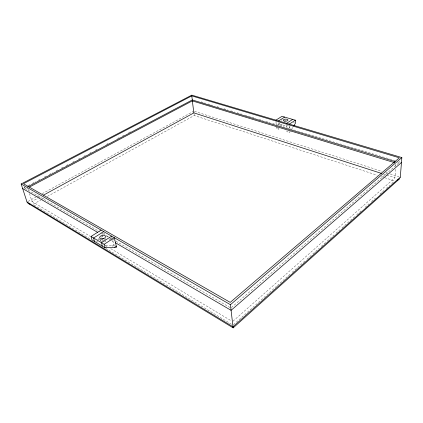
<?xml version="1.0" encoding="UTF-8"?>
<svg xmlns="http://www.w3.org/2000/svg" width="423" height="423" viewBox="0 0 423 423"><rect width="100%" height="100%" fill="white"/><g stroke="black" fill="none" stroke-linecap="round" stroke-linejoin="round"><path stroke-width="0.32" stroke-dasharray="2.12 1.59" d="M233.052 321.147L394.918 177.75L395.568 168.846M395.754 166.302L395.944 163.754M231.381 307.579L398.995 162.802L399.09 161.56M288.941 128.449L290.331 126.244M286.894 130.77L286.926 131.659L289.623 132.484L290.273 131.447M291.643 129.269L293.028 127.053M280.962 126.033L282.342 123.849M278.916 128.322L278.926 129.242L276.309 128.439L276.97 127.392M278.339 125.24L279.719 123.067M281.443 120.349L282.13 119.265M233.464 324.7L276.848 286.011M277.345 285.573L290.162 274.141M292.134 272.386L304.951 260.954M306.924 259.199L312.348 254.36M312.84 253.922L319.249 248.206M321.221 246.445L326.646 241.612M327.138 241.173L334.043 235.019M336.015 233.258L339.96 229.742M341.932 227.981L349.816 220.949M350.313 220.51L354.749 216.555M356.721 214.794L362.146 209.956M365.102 207.323L369.046 203.801M371.51 201.607L375.455 198.091M379.891 194.131L383.835 190.614M386.299 188.415L389.752 185.337M391.724 183.582L393.697 181.821M288.364 125.24L286.715 126.308L278.704 123.897L279.804 123.193M97.665 239.36L98.728 238.683M100.848 237.335L102.435 236.32M41.581 199.603L32.909 204.378L91.119 239.513M42.163 199.281L43.897 198.329M47.365 196.415L194.231 115.511L377.142 175.217M29.436 193.496L31.974 201.443L37.753 198.281M38.334 197.964L40.645 196.7M28.018 201.406L35.849 197.144M36.426 196.832L39.323 195.257M42.215 193.681L193.274 111.429M24.042 187.786L25.184 187.188M28.092 185.655L29.843 184.729M32.18 183.497L35.685 181.652M38.022 180.42L40.946 178.881M44.452 177.036L46.789 175.804M49.126 174.572L52.632 172.727M56.137 170.881L57.893 169.956M61.398 168.111L63.736 166.879M66.073 165.647L68.997 164.108M72.502 162.263L74.839 161.031M78.345 159.185L80.1 158.265M83.606 156.415L85.943 155.183M89.449 153.338L91.199 152.417M95.291 150.26L97.047 149.34M106.395 144.412L108.145 143.492M117.499 138.564L119.249 137.644M122.755 135.799L123.923 135.18M128.597 132.716L130.353 131.796M24.349 186.575L24.904 188.288L26.617 187.384M105.565 245.985L113.967 245.61L112.206 238.572M96.423 241.322L97.713 241.274M100.933 241.158L102.868 241.089M98.363 239.624L101.589 239.513L104.158 241.041M284.758 120.037L285.99 120.396M293.298 122.543L294.382 122.86M201.142 101.853L205.562 103.191M208.09 103.958L212.515 105.301M216.941 106.638L219.468 107.405M223.889 108.748L227.68 109.895M230.842 110.852L234.633 112M237.16 112.767L242.215 114.3M244.743 115.067L256.116 118.509M258.643 119.275L263.069 120.618M265.596 121.38L270.017 122.723M272.549 123.49L395.14 160.629M398.931 161.782L400.195 162.162M397.731 162.421L398.995 162.802M278.392 128.158L276.293 127.519L276.309 128.439M194.485 111.318L382.048 171.352M385.824 172.558L389.599 173.768M390.233 173.969L399.042 176.788M383.608 174.102L386.12 174.916M386.749 175.117L394.918 177.75M381.53 176.65L384.036 177.47M384.66 177.671L394.685 180.944M24.904 188.288L100.219 232.063M102.503 233.39L104.217 234.384M106.496 235.711L109.922 237.7M110.493 238.033L112.201 239.027M112.772 239.36L230.884 308.007M106.247 235.949L108.5 237.261M109.065 237.589L110.757 238.572M109.203 239.111L110.911 240.111M111.482 240.444L114.326 242.109M104.264 239.064L105.808 239.978M115.268 245.552L113.671 244.61L112.016 245.694L113.078 246.329M31.974 201.443L90.337 236.399M105.068 245.224L107.902 246.921M110.731 248.618L231.423 320.909M105.813 248.386L232.973 325.139M27.675 187.997L28.653 191.053M100.066 239.545L100.357 240.676M101.726 232.491L102.181 234.279M102.329 234.876L103.085 237.863M103.995 232.719L104.418 234.405M111.624 236.156L112.063 237.969M194.168 114.268L194.231 115.511M276.018 121.983L276.171 125.055M278.651 122.707L278.768 125.24M286.672 125.108L286.773 127.661M289.385 125.991L289.475 128.481M289.591 131.595L289.623 132.484M105.85 241.136A3.056 1.75 -15 0 1 104.629 241.924M100.5 241.242A3.056 1.75 -15 0 1 101.631 239.392M105.253 238.736A3.056 1.75 -15 0 1 105.808 238.963"/><path stroke-width="0.63" d="M400.301 177.195L401.85 157.562L191.767 95.127L21.15 183.963L27.003 201.961L28.145 203.363L233.163 327.873L399.037 179.257L400.301 177.195L233.004 326.778L233.163 327.873L233.158 327.561M293.726 125.943L295.46 123.178L295.37 120.19L282.004 116.314L275.923 120.137M401.459 162.548L231.08 310.329L115.468 242.776M27.003 201.961L233.004 326.778L230.424 304.697L401.85 157.562M399.037 179.257L397.398 180.24M114.681 247.275L116.336 246.181L114.31 237.705L104.137 244.309L91.019 236.457L101.129 230.101M289.316 124.119L295.37 120.19M111.624 236.156L101.467 242.707L102.34 246.128M286.598 123.31L292.658 119.402M103.714 231.593L93.594 238.001L94.488 241.39M278.567 120.925L284.637 117.081M43.537 195.119L193.887 112.883L381.726 173.493M29.43 187.066L192.317 100.891L394.728 162.733M27.786 186.77L192.306 99.944L395.204 161.649M191.772 95.889L23.429 183.719L230.228 302.382L399.375 157.821L191.772 95.889L192.306 99.944M91.019 236.457L91.918 239.841L105.004 247.735L116.632 247.185L116.336 246.181M29.7 204.087L30.308 204.246M29.129 203.886L28.145 203.363M21.15 183.963L230.424 304.697M22.636 188.526L97.813 232.454M104.137 244.309L105.004 247.735M192.317 100.891L193.887 112.883M102.303 239.037A3.056 1.75 -15 0 1 103.825 238.641M101.488 238.937A3.067 1.74 -14.9 0 0 105.57 236.314A3.067 1.74 -14.9 0 0 100.753 236.013A3.067 1.74 -14.9 0 0 101.488 238.937M284.203 121.073A2.353 1.052 -3.3 0 0 287.941 120.19A2.353 1.052 -3.3 0 0 284.69 119.238A2.353 1.052 -3.3 0 0 284.203 121.073"/></g></svg>
